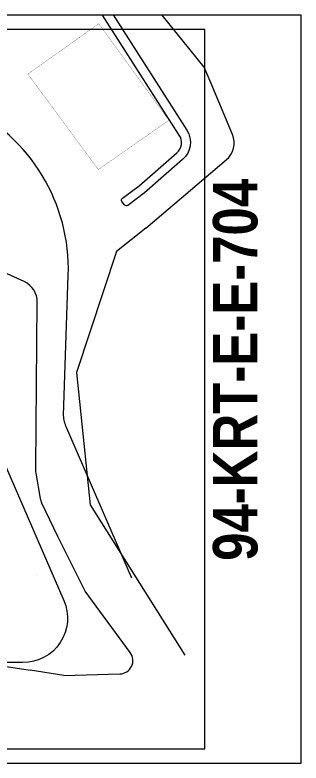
# Model space of a CAD drawing. Header units: metres. Extents: x -13933 to 152404, y -7861 to 21912.
# Drawn here: x 123986 to 130411, y -4219 to 12606 of the extents above; entities that cross this region are included whole.
import ezdxf

# ---------------------------------------------------------------- set-up
doc = ezdxf.new("R2010")
doc.units = ezdxf.units.M
doc.header["$LTSCALE"] = 100
doc.header["$MEASUREMENT"] = 0
doc.layers.get('0').update_dxf_attribs({"color": 9, "lineweight": 9})
for name, color, linetype, lineweight in [('01', 9, 'Continuous', 9), ('06D', 9, 'Continuous', 9), ('40A', 9, 'Continuous', 9)]:
    doc.layers.add(name, color=color, linetype=linetype, lineweight=lineweight)
doc.styles.add('MuuM_TEXT-BOLD', font='ARIALNB.TTF')

msp = doc.modelspace()

# ---------------------------------------------------------------- linework, layer by layer
for points in [[(115361, 12281), (117171, 11534, -0.01102), (117487, 11390), (122188, 9118, -0.296453), (123584, 6805), (123477, 3596, 0.097254), (123674, 2690), (125083, -563, -0.539653), (124165, -1961), (122760, -1961)], [(126609, -62), (125142, 3326, -0.087297), (125077, 3598), (125183, 6752, 0.296522), (122885, 10558), (119319, 12281)]]:
    msp.add_lwpolyline(points, format="xyb")
at = {"flags": 128}
msp.add_lwpolyline([(124477, 28), (124477, 28)], dxfattribs=at)
at = {"layer": '01', "const_width": 5}
msp.add_lwpolyline([(125859, 9129), (124275, 11276), (125868, 12409), (127442, 10237), (125859, 9129)], dxfattribs=at)
at = {"layer": '06D'}
msp.add_line((123793, -2044), (124327, -2128), dxfattribs=at)
for points in [[(126188, 12606), (127845, 10011, -0.370451), (127752, 9353), (126898, 8604), (126517, 8322, -0.414214), (126447, 8333), (126387, 8413, -0.414214), (126398, 8483), (126772, 8760), (127620, 9504, 0.370451), (127677, 9904), (125955, 12600)], [(126925, 7811), (128732, 9346, 0.326564), (128870, 9920), (128391, 11066), (128238, 11432), (127293, 12600)], [(126609, -62), (125142, 3326, -0.087297), (125077, 3598), (125183, 6752, 0.296522), (122885, 10558), (119319, 12281)], [(125085, -2249), (126343, -2213, 0.60404), (126576, -1736), (125564, -351), (124949, 874), (124592, 1627, -0.068084), (124560, 1730), (124461, 2303, -0.04516), (124451, 2429), (124486, 6148, 0.297707), (124191, 6609), (123052, 7121)]]:
    msp.add_lwpolyline(points, format="xyb", dxfattribs=at)
for points in [[(126925, 7811), (126265, 7285), (125371, 4563), (125676, 1587), (127799, -1794)], [(125085, -2249), (124327, -2128)]]:
    msp.add_lwpolyline(points, dxfattribs=at)
at = {"layer": '40A'}
for points in [[(102431, 12601), (102431, -4219), (130411, -4219), (130411, 12601)], [(128251, -3899), (128251, 12281), (102751, 12281), (102751, -3899)]]:
    msp.add_lwpolyline(points, close=True, dxfattribs=at)

# ---------------------------------------------------------------- texts
at = {"layer": '40A', "style": 'MuuM_TEXT-BOLD'}
msp.add_text('94-KRT-E-E-704', height=1000, rotation=90, dxfattribs=at).set_placement((129432, 328))

doc.saveas('drawing.dxf')
